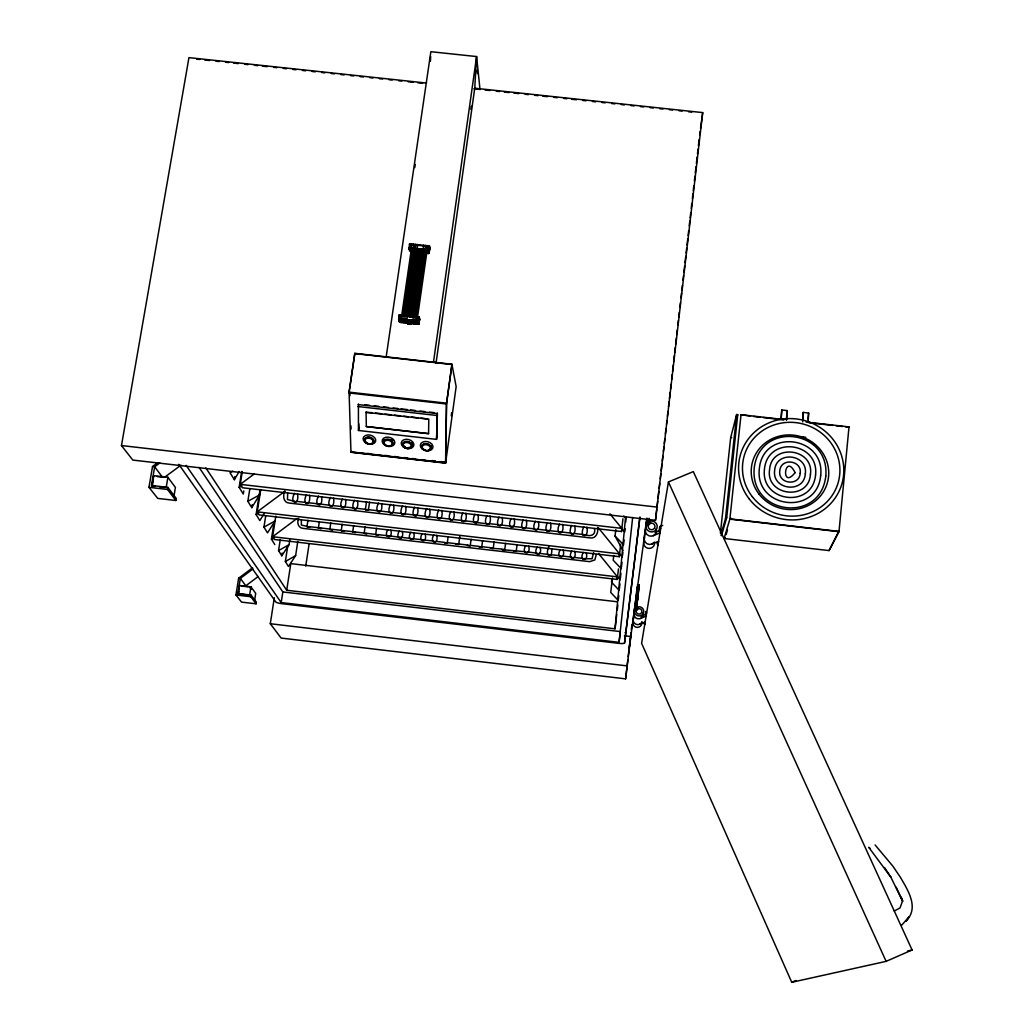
<?xml version="1.0" encoding="UTF-8"?>
<svg xmlns="http://www.w3.org/2000/svg" width="1034" height="1034" viewBox="0 0 1034 1034"><rect width="100%" height="100%" fill="white"/><g stroke="black" fill="none" stroke-linecap="round" stroke-linejoin="round"><path stroke-width="1.5" d="M368.388 510.137L365.377 509.555L368.388 510.137L369.552 502.188M366.075 411.971L366.32 426.551L428.593 433.647L428.787 419.093L365.971 412.359L372.343 412.682M358.423 404.036L358.449 430.48L436.555 439.385L437.382 412.993M436.981 437.46L437.253 413.548L358.281 404.578M437.356 414.582L436.555 439.385M354.83 353.331L349.104 392.377L350.953 452.297L445.576 463.129L446.455 403.984L451.923 364.265L354.83 353.331L348.949 392.933L446.455 403.984M445.68 462.366L446.572 403.428L451.974 364.524L354.908 353.602M375.588 534.617L378.457 535.173L375.691 534.526L376.518 528.245M381.572 503.584C383.795 515.811 372.86 513.471 378.573 502.989M380.422 511.533L377.41 510.938M387.957 529.576C382.541 537.861 393.476 540.032 390.813 530.119M390.594 504.372C384.906 514.867 395.828 517.207 393.592 504.967M430.428 61.2L430.648 56.443M389.896 536.504L387.155 535.858M392.455 512.929L389.456 512.334M808.058 419.184L808.627 413.018L803.25 412.411L802.591 420.127M808.123 422.454L808.627 413.018M802.733 421.846L803.25 412.411M436.012 363.348L474.748 88.213L476.596 56.56L430.855 51.7L386.173 356.924M786.383 419.817L787.145 410.588L781.782 409.981L780.993 419.209M786.577 419.985L787.145 410.588M781.187 419.377L781.782 409.981M402.265 531.45C404.927 541.351 393.993 539.192 399.421 530.894M405.625 506.363C407.861 518.59 396.953 516.263 402.627 505.768M401.36 537.835L398.504 537.279M404.488 514.312L401.502 513.73M275.82 516.069L272.601 536.724L274.307 539.502L617.272 579.441L617.505 576.869L598.544 553.487M260.762 489.56L257.233 511.856L259.12 514.919L619.301 556.693L619.547 553.862L598.337 527.779M242.279 471.62L240.237 484.351L242.331 487.738L621.524 531.528L621.809 528.387L609.918 513.82M410.873 532.226C405.47 540.536 416.392 542.682 413.716 532.781M414.673 507.151C409.012 517.646 419.907 519.986 417.658 507.746M205.844 467.924L286.702 590.259L615.049 628.814L625.583 516.922M806.132 422.066L849.004 426.9L838.988 531.696L729.862 519.146L741.029 414.712L783.901 419.558M625.699 522.196L626.061 518.305L623.825 516.018M648.021 524.858L648.408 521.343M829.061 550.592L839.13 531.424L729.939 518.874L724.084 538.481L829.061 550.592L839.091 530.636M412.824 539.166L409.968 538.611M416.534 515.707L413.665 515.022M637.719 597.2L637.474 599.358M637.422 600.431L637.539 599.565M186.107 465.365L281.196 602.576L619.069 642.347L632.653 517.543M720.401 533.221L730.676 437.602L736.635 414.544L737.72 414.673L726.708 517.711L721.474 535.612M721.215 535.509L721.564 532.303M721.189 533.531L725.506 518.641L736.635 414.544M636.453 607.268L636.724 604.903M637.487 599.901L637.668 598.324M637.215 601.361L637.112 602.266C637.435 597.82 636.608 607.41 637.06 602.977M637.965 595.972L638.236 593.49L637.875 596.424M426.564 83.056L188.951 57.633L121.469 445.551L132.804 460.078L655.491 520.283L656.784 509.09M657.146 505.884L657.702 501.089M658.063 497.884L658.8 491.486M659.162 488.294L659.718 483.485M660.261 478.69L660.816 473.882M661.178 470.69L661.915 464.292M662.277 461.086L662.833 456.291M663.376 451.483L663.931 446.688M664.293 443.483L664.849 438.687M665.392 433.879L665.948 429.084M666.491 424.289L666.865 421.084M667.408 416.288L667.964 411.48M668.507 406.685L669.063 401.89M669.425 398.685L670.161 392.287M670.536 389.081L671.079 384.286M671.635 379.478L672.178 374.683M672.552 371.477L673.276 365.08M673.651 361.887L674.375 355.489M674.75 352.284L675.292 347.489M675.667 344.283L676.391 337.885M676.766 334.68L677.309 329.885M677.865 325.077L678.407 320.281M678.782 317.076L679.325 312.281M679.881 307.486L680.437 302.678M680.979 297.882L681.535 293.087M681.897 289.882L682.453 285.087M682.996 280.279L683.552 275.483M683.913 272.278L684.65 265.88M685.012 262.675L685.749 256.277M686.111 253.084L686.666 248.276M687.028 245.084L687.765 238.673M688.127 235.481L688.683 230.672M689.226 225.877L689.781 221.082M690.143 217.877L690.699 213.082M691.242 208.273L691.798 203.478M692.353 198.683L692.896 193.875M693.258 190.683L693.814 185.874M694.37 181.079L694.913 176.271M695.287 173.079L696.011 166.681M696.386 163.475L697.11 157.078M697.485 153.872L698.028 149.077M698.402 145.872L699.126 139.474M655.491 520.283L702.706 112.603L474.722 88.213M422.337 533.557C416.935 541.868 427.856 544.013 425.181 534.113M178.804 464.318L275.781 601.943A5.441 0.995 8.5 0 0 281.972 603.701L618.952 643.368A5.429 1.021 6.7 0 0 624.549 642.993L639.762 517.918M274.32 597.73L270.301 623.735L281.132 638.068L625.609 678.86L627.806 659.925M628.168 656.771L628.905 650.451M629.267 647.245L630.947 632.808M631.309 629.59L631.877 624.782M625.609 678.86L630.792 636.517L624.381 635.768M634.695 607.772L632.821 622.378A4.563 4.472 9.3 0 0 637.435 627.38A4.563 4.472 9.3 0 0 641.856 622.274M637.241 586.304L634.411 610.797A4.692 4.588 8.9 0 0 639.322 615.928A4.692 4.588 8.9 0 0 643.639 610.357A4.692 4.588 8.9 0 0 637.28 607.087L636.854 610.073M645.074 531.502L643.717 542.501A5.454 5.299 7.2 0 0 649.236 548.421A5.454 5.299 7.2 0 0 654.522 542.372M636.466 606.764L639.27 584.986L637.422 584.766M645.41 530.093L646.224 522.984M636.272 611.016L639.27 584.986M646.883 518.073L645.991 525.828A5.635 5.467 6.9 0 0 651.911 531.928A5.635 5.467 6.9 0 0 657.081 525.298A5.635 5.467 6.9 0 0 649.43 521.407L649.029 524.277M647.891 525.362L648.538 520.218M648.228 526.086L649.119 518.331M426.719 508.547C421.058 519.042 431.953 521.382 429.705 509.142M611.895 579.014L611.521 582.207L619.198 590.336M612.451 578.006L610.732 592.443L618.229 600.418L618.797 595.636M621.524 531.528L622.946 518.784M619.301 556.693L620.684 544.259M617.272 579.441L618.448 568.894M625.143 528.71L624.769 531.903L620.413 527.43M624.109 539.994L623.541 544.802L615.049 536.026L615.812 529.641M622.558 555.452L622.933 552.246M621.447 567.097L622.016 562.289M620.387 578.174L620.956 573.379M619.379 588.734L619.948 583.926M615.049 628.814L616.729 614.558M617.285 609.814L617.841 605.058M619.069 642.347L620.322 631.58L282.825 591.939L199.071 467.368M636.763 604.787L636.414 607.682M636.828 603.972L637.267 601.219M637.435 599.487L637.707 597.225M637.629 598.776L637.745 597.872M648.499 520.929L648.034 524.794M613.769 555.452L613.201 560.247L621.266 568.687M424.289 540.498L421.445 539.942M586.213 552.725C589.199 562.315 578.161 561.01 583.318 552.402M583.796 526.81C578.407 537.796 589.47 539.076 586.821 527.159M594.421 528.568C596.204 534.539 590.828 537.021 585.955 534.824M593.619 552.518L592.03 558.799L582.594 558.657M597.626 527.379C598.608 532.161 596.062 538.96 590.233 537.9L289.262 503.08C283.29 502.77 282.618 495.402 284.906 491.085M596.308 554.508L594.821 559.976L589.6 561.656L303.091 528.374C298.076 528.128 296.642 522.209 298.723 518.254M574.697 525.763C577.347 537.68 566.27 536.4 571.673 525.414M574.671 551.393C577.657 560.984 566.619 559.665 571.789 551.057M624.549 642.993L639.956 516.948M428.593 517.103L425.607 516.509M562.586 524.367C565.223 536.284 554.159 534.992 559.562 524.018M563.142 550.049C566.115 559.64 555.077 558.321 560.26 549.726M540.097 547.335C543.07 556.99 532.019 555.659 537.228 546.999M550.476 522.958C553.1 534.875 542.036 533.583 547.451 522.609M551.613 548.718C553.151 559.743 543.806 556.085 548.938 546.792M523.256 519.818C517.827 530.778 528.878 532.071 526.28 520.167M528.594 545.991C531.541 555.659 520.503 554.314 525.711 545.655M538.378 521.563C540.989 533.479 529.938 532.187 535.353 521.214M514.195 518.771C516.78 530.675 505.729 529.382 511.171 518.422M516.25 551.07L513.368 550.734L516.212 551.174L517.078 544.659M502.123 549.054L490.426 548.175L493.205 548.498L494.071 541.984M502.11 517.375C504.682 529.279 493.645 527.986 499.086 517.026M525.117 551.717L502.085 549.636L504.708 549.829L505.574 543.328M481.728 547.051L478.858 546.727L481.702 547.167L482.581 540.653M490.026 515.979C492.598 527.883 481.56 526.59 487.001 515.63M462.87 512.851C457.403 523.786 468.441 525.091 465.882 513.2M470.237 545.719L467.355 545.383L470.212 545.823L471.09 539.321M477.954 514.583C480.513 526.487 469.475 525.182 474.929 514.234M453.823 511.804C456.369 523.695 445.331 522.39 450.811 511.455M447.257 543.057L444.387 542.721L447.244 543.16L448.136 536.659M458.747 544.388L455.865 544.052L458.721 544.491L459.82 536.388M629.111 648.913L646.741 519.275M699.682 134.679L700.108 131.525M700.548 128.371L702.706 112.603M436.658 535.328C439.192 545.228 428.696 543.522 433.802 534.888M451.238 415.784L451.677 412.605M441.764 510.408C444.245 522.416 433.233 520.903 438.765 509.943M445.576 463.129L456.149 386.651L451.923 364.265M433.453 362.288L476.596 56.56L479.918 88.665M470.909 109.41L471.362 106.231M403.997 320.527L401.037 320.204L407.926 321.057M413.548 316.869L423.255 249.504M414.763 315.409L424.005 251.172M414.854 321.949L414.789 320.618M415.254 317.36L415.319 316.598L414.673 321.16M415.526 317.089L424.987 251.288M416.508 317.205L425.969 251.391M417.348 316.805L416.689 321.38L417.361 324.314L419.132 324.056L418.356 321.38M417.503 317.309L426.952 251.508M417.361 321.535L417.516 317.929L419.106 318.097L419.287 319.364M427.456 249.401L427.727 246.816L429.317 246.997L429.485 248.341L427.908 248.16L427.727 246.816M417.4 321.277L417.516 317.929M427.611 250.228L427.908 248.16M417.982 320.85L418.331 318.459M428.192 249.801L428.528 247.449L429.588 247.565M418.951 319.377L418.24 323.926L419.197 323.577L418.227 322.634L418.757 318.511M428.619 249.84L428.528 247.488M419.106 318.097L419.222 317.024L399.253 314.801L399.344 317.192L400.416 317.309M429.136 248.431L428.632 251.96L429.381 252.632L428.412 253.033M429.317 246.997L429.433 245.911L409.619 243.74L409.697 246.221L410.757 246.338M418.356 324.43L419.778 319.519L419.222 317.024M427.805 246.932L427.572 245.704L426.926 250.202L427.559 253.42L428.541 253.524L429.95 248.651L429.433 245.911M418.395 323.952L419.468 318.097M429.653 247.087L428.567 253.059M419.08 323.022L419.584 319.441L417.697 319.183M429.265 252.025L429.769 248.509L428.942 249.556M437.653 518.034L440.665 518.383M412.889 321.962L413.329 323.862L400.21 322.401L399.227 321.832L398.865 318.446L399.576 320.049M410.834 248.393L411.519 251.65L409.554 250.939L409.231 247.359L409.412 248.186M398.878 320.462L399.253 314.801M399.667 317.218L399.783 320.863M410.795 251.107L409.49 249.84L410.007 246.325M399.744 318.808L400.093 316.43M410.097 247.798L410.433 245.459M400.171 318.86L400.52 316.469M410.472 248.302L409.296 248.91M410.524 247.85L410.86 245.497M398.762 318.498L400.352 318.679L400.74 316.068L399.137 315.887M409.128 247.385L410.718 247.565L411.093 244.993L409.503 244.825M410.821 248.431L411.493 243.921L411.674 244.787M400.21 322.401L399.292 321.354M401.709 315.551L411.506 248.16M402.691 315.693L412.488 248.263M413.497 244.14L413.031 249.491M403.674 315.809L413.458 248.38M404.656 315.913L414.44 248.483M415.5 244.373L415.048 249.737M415.448 245.148L414.944 248.212M405.651 316.029L415.19 250.163M405.703 319.92L405.276 322.944L404.824 321.057M406.633 316.145L416.172 250.267M407.228 315.68L406.75 321.031L416.159 321.781M407.616 316.249L417.154 250.37M407.68 324.004L407.331 321.367L407.68 324.004L410.692 324.34L410.356 321.703L410.692 324.34M417.516 251.068L417.62 250.318M408.611 316.365L418.356 248.961M409.593 316.469L419.339 249.026M410.588 316.533L420.308 249.181M420.515 251.391L420.631 250.655M411.571 316.65L421.29 249.284M412.566 316.753L422.273 249.401M423.552 245.265L423.087 250.629M352.697 531.967L355.567 532.51L352.697 532.071L353.641 525.595M354.533 500.21C348.807 510.68 359.754 513.032 357.531 500.805M414.776 167.611L415.241 164.419M365.377 509.555L366.54 501.593M364.136 533.286L367.005 533.738L364.149 533.402L365.067 526.913M404.966 320.734L406.737 321.031M405.961 320.76L405.638 322.349L407.112 322.505L406.659 321.91M345.524 499.422C347.747 511.636 336.774 509.297 342.512 498.827M350.953 452.297L351.767 451.393M341.259 530.636L344.128 531.192L341.259 530.739L342.202 524.264M333.53 498.026C335.74 510.253 324.766 507.901 330.505 497.432M355.606 354.455L355.722 353.693M329.82 529.305L332.702 529.86L329.833 529.421L330.777 522.933M306.516 494.666C301.023 505.057 311.273 507.539 309.541 495.26M306.969 526.655L309.851 527.211L306.982 526.758L307.938 520.283M305.741 566.076L309.14 543.755M321.535 496.643C323.745 508.857 312.746 506.518 318.511 496.049M318.394 527.973L321.277 528.529L318.407 528.09L319.351 521.614M297.559 493.877C299.757 506.091 288.745 503.739 294.522 493.283M297.805 541.377L295.621 555.659L288.46 566.49L285.358 561.514L287.814 545.616M280.279 539.502L278.56 550.605L281.791 555.801L289.081 544.647L289.817 539.864M281.196 602.576L282.825 591.939M286.702 590.259L290.8 563.62L616.613 601.698M301.372 520.348L301.359 525.052L307.589 526.461M274.824 544.608L271.425 539.166L274.165 521.614M287.698 493.192L287.439 499.59L293.992 501.063M281.791 555.801L282.217 553.074M249.595 595.209L250.913 586.821L239.552 585.49L238.221 593.878L248.173 595.041M252.516 567.821L238.634 578.213L235.959 594.989L241.542 602.111L256.109 603.817L250.771 596.734L251.029 595.054L237.936 593.516L240.34 578.407L252.955 568.958M263.941 527.159L275.031 520.994L267.509 532.885L263.941 527.159L265.699 516.005M254.635 600.237L255.721 593.335L250.913 586.821M256.109 603.817L256.367 602.163L251.029 595.054M409.632 321.057L411.933 321.38M260.31 490.155L259.56 494.937L251.779 507.629L247.837 501.322L249.853 488.63M251.779 507.629L252.244 504.644M238.505 594.24L238.944 591.448M264.084 513.743L259.831 520.567L256.096 514.557L259.624 492.236M411.855 321.406L416.78 322.091L400.675 320.333M425.659 246.635L426.564 246.596M232.74 471.194L229.975 472.667L234.356 479.686L234.86 476.545M243.778 490.956L243.287 494.019L239.138 487.363L241.685 471.478M653.204 535.715L659.963 532.898L659.072 530.894L659.77 526.642L662.716 525.401M640.485 618.487L646.121 616.109L645.371 614.429L645.862 611.482L646.612 613.175M173.958 496.204L175.418 487.453L167.896 477.294L153.665 475.653L151.908 486.045L155.074 486.407M157.685 462.715L152.515 466.528L148.974 487.311L157.724 498.401L175.87 500.495L176.219 498.453L167.857 487.376L151.468 485.476L154.648 466.773L159.818 462.961M668.442 481.947L641.597 643.303L791.747 982.3L886.112 961.361L912.104 949.987L693.31 471.607L668.442 481.947L886.112 961.361M166.151 487.699L167.896 477.294M175.87 500.495L167.508 489.457L167.857 487.376M449.712 519.43L452.737 519.779M152.347 486.613L153.665 475.653M461.784 520.826L464.809 521.175M473.856 522.222L488.966 523.967M428.593 433.647L366.32 426.551M358.449 430.48L359.095 428.011M736.919 417.736L737.72 414.673M741.029 414.712L750.464 416.107M498.039 525.014L501.051 525.362M510.124 526.409L513.148 526.758M504.708 549.829L503.61 549.183M726.126 534.604L727.471 530.132M522.222 527.805L525.259 528.154M524.884 552.066L527.767 552.402M534.332 529.214L537.357 529.563M536.413 553.41L539.296 553.746M546.443 530.61L549.468 530.959M547.93 554.741L550.812 555.077M558.567 532.006L561.591 532.368M559.472 556.085L562.354 556.421M570.69 533.415L573.715 533.764M849.004 426.9L845.696 426.861M571.001 557.416L573.883 557.753M582.814 534.811L585.851 535.173M383.873 440.381L384.338 439.592M234.356 479.686L239.177 471.504M905.836 921.333L909.093 916.861L901.648 925.236M906.068 921.01C919.433 907.787 907.891 890.248 900.407 877.323L892.82 866.091L875.1 844.946M293.307 501.219L296.344 501.813M305.301 502.602L308.339 503.196M317.309 503.985L320.333 504.579M329.316 505.38L332.341 505.975M341.336 506.763L344.348 507.358M353.357 508.159L356.368 508.754M412.824 321.652L413.303 316.365L413.238 317.141L417.258 317.464M406.207 321.858L405.638 322.349L407.099 322.453M432.923 541.273L435.779 541.726M724.084 538.481L725.235 537.59M725.506 518.641L726.708 517.711M729.862 519.146L731.064 518.215M258.242 576.481L245.833 585.774L240.34 578.407L238.634 578.213M296.991 518.499L272.601 536.724L617.505 576.869M284.802 491.331L257.233 511.856L619.547 553.862M254.274 473.947L240.237 484.351L621.809 528.387M164.522 477.307L180.976 465.184M869.995 848.281L868.78 847.337L890.92 877.259L884.484 867.487M285.358 561.514L295.621 555.659M278.56 550.605L289.081 544.647M271.425 539.166L274.126 537.641M256.096 514.557L258.629 513.174M247.837 501.322L259.56 494.937M239.138 487.363L241.827 485.928M428.541 253.524L429.317 253.11L428.554 250.331M429.317 249.44L427.365 249.388M419.145 320.294L419.584 319.441M791.747 982.3L795.921 980.478M426.693 246.609L427.352 246.609M641.158 616.212L645.371 614.429M639.607 624.252L645.151 621.912L644.699 624.704L643.962 623.063M655.013 532.6L659.072 530.894M651.924 544.013L658.58 541.234L657.921 545.241L657.042 543.289M405.082 320.579L404.01 320.618M894.268 910.993L900.019 907.942L902.566 900.911L896.207 887.262M638.637 608.612A2.818 2.753 8.9 0 0 636.866 613.046A2.818 2.753 8.9 0 0 641.675 612.361A2.818 2.753 8.9 0 0 638.637 608.612L637.28 607.087M651.084 523.217A3.386 3.283 6.9 0 0 648.951 528.503A3.386 3.283 6.9 0 0 654.742 527.689A3.386 3.283 6.9 0 0 651.084 523.217L650.296 523.437L649.43 521.407M907.451 951.086L912.104 949.987M408.792 447.463L409.942 447.257M418.731 320.708L417.232 320.527M404.643 320.811L405.186 315.448L405.121 316.223M416.198 245.368L417.658 245.575M196.718 59.145L199.911 59.481M204.719 59.998L209.527 60.515M215.938 61.2L219.143 61.536M225.554 62.221L228.76 62.57M233.568 63.087L238.363 63.604M244.774 64.289L247.979 64.625M254.39 65.31L257.595 65.659M262.403 66.176L267.211 66.68M273.622 67.365L276.815 67.714M283.226 68.399L286.431 68.748M292.842 69.433L296.047 69.769M302.458 70.454L305.663 70.803M312.074 71.488L315.267 71.824M321.677 72.509L324.883 72.858M331.294 73.543L334.499 73.879M340.91 74.564L344.115 74.913M350.513 75.598L353.718 75.947M360.129 76.632L363.335 76.968M369.745 77.653L372.951 78.002M379.362 78.687L382.567 79.023M388.965 79.708L392.17 80.057M398.581 80.742L401.787 81.079M408.197 81.776L413.005 82.281M417.814 82.798L422.622 83.315M473.882 88.795L480.293 89.48M485.101 89.997L489.909 90.514M496.32 91.199L499.525 91.548M504.321 92.052L509.129 92.569M513.937 93.086L518.745 93.603M525.156 94.288L528.361 94.624M534.772 95.309L537.977 95.658M542.772 96.175L547.581 96.679M553.991 97.364L557.197 97.713M563.608 98.398L566.813 98.747M571.621 99.251L576.416 99.768M582.827 100.453L586.032 100.802M592.443 101.487L595.649 101.823M602.059 102.508L605.265 102.857M611.676 103.542L614.868 103.878M621.279 104.576L624.484 104.912M630.895 105.597L634.101 105.946M640.511 106.631L643.717 106.967M650.127 107.652L653.32 108.001M659.731 108.686L662.936 109.022M669.347 109.707L672.552 110.056M678.963 110.741L682.169 111.09M688.579 111.775L691.772 112.111M409.554 244.502L429.343 246.557M415.694 245.265L417.697 245.485L417.529 244.606L417.051 249.957M427.74 246.596L425.737 246.363L425.569 245.497L425.09 250.848M428.192 248.948L429.175 249.052M408.973 248.225L429.188 250.396L428.916 249.53M428.024 250.978L429.084 251.094M411.015 249.272L427.094 251.068M420.127 250.59L409.218 249.388L409.619 243.74M427.158 251.365L429.02 251.611M408.934 316.65L411.971 316.986M419.016 320.928L398.685 318.705L418.68 321.031L418.227 319.248M398.594 319.351L418.99 321.458L418.654 319.286M398.943 319.933L400.016 320.101M417.814 322.078L418.886 322.156M398.865 320.411L418.809 322.686M407.228 322.13L410.252 322.466M403.596 322.065L405.069 322.233M415.151 323.358L413.678 323.19L415.164 323.409M403.609 322.117L405.082 322.285M413.329 323.836L417.374 324.288M753.644 416.469L759.99 417.18M763.17 417.542L783.798 419.869M809.195 422.738L832.99 425.426M836.17 425.788L842.516 426.499M805.796 437.317L801.66 437.227L804.374 437.524M349.014 392.132L446.52 403.182M349.104 392.377L349.906 392.468L350.009 395.66M730.676 437.602L731.71 437.718M364.743 404.746L369.487 405.289M374.218 405.819L378.961 406.362M383.692 406.905L388.435 407.435M393.166 407.978L397.909 408.508M401.063 408.869L407.383 409.593M410.537 409.942L415.267 410.485M420.011 411.028L424.741 411.558M429.485 412.101L434.215 412.631M357.79 406.504L436.826 415.487M375.484 413.044L381.753 413.755M384.894 414.104L391.162 414.815M394.29 415.177L400.572 415.888M403.699 416.25L408.404 416.78M411.545 417.141L417.814 417.852M420.941 418.214L427.223 418.925M432.005 460.582L435.211 460.957M440.82 461.591L445.628 462.146M367.109 453.37L370.314 453.732M384.738 455.387L387.957 455.748M394.368 456.485L397.573 456.86M403.984 457.584L407.189 457.959M412.01 458.514L415.216 458.876M421.626 459.613L424.832 459.975M431.243 460.712L434.461 461.074M439.269 461.629L442.474 461.991M350.836 451.858L445.512 462.702M350.875 452.065L445.525 462.909M121.469 445.551L657.508 507.151M152.515 466.528L154.648 466.773L162.299 476.971M157.129 476.571L163.165 477.269M296.952 501.412L305.935 502.446M307.434 502.627L317.916 503.829M319.416 504.01L329.911 505.225M332.909 505.561L341.892 506.608M343.391 506.776L353.899 507.991M356.898 508.34L365.894 509.387M367.393 509.555L377.901 510.77M379.413 510.938L389.921 512.166M392.933 512.502L401.942 513.549M403.441 513.73L413.975 514.945M415.474 515.113L425.995 516.328M429.007 516.677L438.041 517.724M439.54 517.892L450.087 519.12M453.099 519.469L462.133 520.516M465.145 520.865L474.192 521.899M489.263 523.643L498.31 524.69M501.335 525.039L510.382 526.086M511.895 526.267L522.467 527.482M525.492 527.831L534.552 528.878M537.577 529.24L548.149 530.455M549.661 530.636L558.735 531.683M560.247 531.851L570.833 533.079M573.87 533.428L582.943 534.475M159.818 486.962L164.561 487.505M148.974 487.311L167.508 489.457M308.998 526.629L318.976 527.779M320.398 527.947L330.376 529.111M331.811 529.279L341.789 530.429M343.223 530.597L353.214 531.76M354.636 531.928L364.64 533.092M366.062 533.247L376.066 534.41M377.488 534.578L387.492 535.741M388.926 535.909L398.93 537.073M400.365 537.241L410.382 538.404M411.816 538.559L421.833 539.722M423.255 539.89L433.285 541.053M436.154 541.389L444.749 542.385M447.606 542.721L456.214 543.716M459.083 544.052L467.678 545.047M470.548 545.383L479.156 546.379M482.025 546.715L490.633 547.723M527.986 552.053L536.607 553.061M539.489 553.384L548.123 554.392M550.993 554.728L559.627 555.723M562.509 556.059L571.156 557.067M574.025 557.404L582.672 558.399M241.206 586.019L248.108 586.821M235.959 594.989L250.771 596.734M270.301 623.735L627.392 665.922M583.99 558.502L585.438 559.097M492.094 547.852L493.231 548.395M475.666 521.976L476.881 522.571M404.204 446.042L405.186 446.714M619.276 553.823L622.365 557.055M364.86 440.859L365.635 441.66M617.259 576.675L620.206 579.777M391.821 439.721L392.584 440.536M428.709 249.646L409.089 247.708M249.491 586.989L251.197 589.302M615.049 536.026L622.985 550.644M411.674 442.707L412.152 443.612M890.791 877.065L902.695 901.338L901.286 897.292M659.77 526.642L660.674 528.645M401.205 322.505L400.481 319.532L401.14 314.982L401.399 316.133M401.037 315.628L399.189 315.564L419.132 317.671M402.704 320.566L403.157 315.202L403.363 316.016M402.782 320.824L403.247 322.711M406.84 321.277L407.28 323.19M414.918 322.181L415.345 324.069M418.24 322.091L418.628 323.849M428.851 248.263L429.2 250.06L428.425 248.225M431.256 445.783L431.411 446.701M477.113 70.364L477.449 73.569M350.965 425.918L351.069 429.097M358.811 423.759L358.953 428.554M625.803 632.226A5.429 1.047 6.7 0 1 625.04 632.679M656.086 528.594A5.597 5.429 7 0 1 651.071 536.168A5.597 5.429 7 0 1 645.759 528.723M654.147 542.32A5.493 5.338 7.1 0 1 644.609 537.15M642.889 612.503A4.653 4.563 9 0 1 638.715 618.849A4.653 4.563 9 0 1 634.294 612.593M634.889 611.559A4.653 4.563 9 0 1 635.729 610.706M642.036 621.796A4.588 4.498 9.2 0 1 635.548 624.045A4.588 4.498 9.2 0 1 634.075 617.427M407.344 448.084A4.407 3.128 13.5 0 1 403.389 443.121A4.407 3.128 13.5 0 1 410.666 443.263A4.407 3.128 13.5 0 1 408.469 448.11M368.039 443.78A4.834 3.412 14.6 0 1 365.248 438.119A4.834 3.412 14.6 0 1 373.041 439.011A4.834 3.412 14.6 0 1 370.495 444.051M366.165 442.462A4.42 3.115 14.6 0 1 366.631 437.679A4.42 3.115 14.6 0 1 373.093 439.67A4.42 3.115 14.6 0 1 370.379 443.754M368.13 443.496A4.42 3.115 14.6 0 1 367.083 443.056M386.897 446.068A6.437 4.55 14 0 1 383.588 438.261A6.437 4.55 14 0 1 394.2 440.484A6.437 4.55 14 0 1 388.538 446.417M387.065 445.951A4.834 3.412 14 0 1 384.105 440.523A4.834 3.412 14 0 1 391.589 440.665A4.834 3.412 14 0 1 390.671 446.016M389.534 446.236A4.834 3.412 14 0 1 388.306 446.21M385.217 444.633A4.42 3.115 14 0 1 385.423 439.993A4.42 3.115 14 0 1 391.796 441.324A4.42 3.115 14 0 1 390.464 445.732M387.168 445.68A4.42 3.115 14 0 1 386.121 445.24M422.221 447.438A4.407 3.128 12.9 0 1 424.961 443.948A4.407 3.128 12.9 0 1 430.39 446.21A4.407 3.128 12.9 0 1 428.593 450.087M425.284 450.036A4.407 3.128 12.9 0 1 422.647 448.252M825.778 476.131C820.466 523.915 749.598 515.061 754.238 467.975C759.835 420.605 830.069 429.368 825.778 476.131M810.436 474.386C808.795 501.244 765.587 496.036 769.554 469.72C771.299 442.979 814.275 448.174 810.436 474.386M815.555 474.968C812.517 508.909 760.417 502.459 764.449 469.139C767.629 435.404 819.393 441.802 815.555 474.968M820.673 475.55C817.041 516.302 754.484 508.56 759.344 468.557C763.182 428.102 825.261 435.779 820.673 475.55M795.094 472.628C780.489 490.995 784.483 451.419 795.094 472.628M800.213 473.21C799.372 486.639 777.801 484.028 779.765 470.884C780.631 457.506 802.138 460.104 800.213 473.21M805.318 473.805C804.077 493.942 771.7 490.026 774.66 470.302C775.965 450.242 808.213 454.133 805.318 473.805M403.066 446.714A6.437 4.563 13.5 0 0 413.678 445.874A6.437 4.563 13.5 0 0 405.91 439.308A6.437 4.563 13.5 0 0 403.066 446.714M403.971 446.985A4.834 3.425 13.5 0 0 411.946 446.352A4.834 3.425 13.5 0 0 406.103 441.428A4.834 3.425 13.5 0 0 403.971 446.985M404.242 447.334A4.226 2.999 13.5 0 0 411.222 446.778A4.226 2.999 13.5 0 0 406.103 442.474A4.226 2.999 13.5 0 0 404.242 447.334M365.002 442.371A6.437 4.55 14.6 0 0 375.562 441.518A6.437 4.55 14.6 0 0 367.703 434.952A6.437 4.55 14.6 0 0 365.002 442.371M366.139 442.979A4.239 2.986 14.6 0 0 373.08 442.423A4.239 2.986 14.6 0 0 367.897 438.106A4.239 2.986 14.6 0 0 366.139 442.979M385.178 445.163A4.226 2.986 14 0 0 392.144 444.607A4.226 2.986 14 0 0 387 440.29A4.226 2.986 14 0 0 385.178 445.163M422.118 448.898A6.424 4.563 12.9 0 0 432.768 448.058A6.424 4.563 12.9 0 0 425.039 441.492A6.424 4.563 12.9 0 0 422.118 448.898M423.035 449.157A4.834 3.425 12.9 0 0 431.036 448.523A4.834 3.425 12.9 0 0 425.233 443.612A4.834 3.425 12.9 0 0 423.035 449.157M423.32 449.519A4.226 2.999 12.9 0 0 430.325 448.963A4.226 2.999 12.9 0 0 425.233 444.659A4.226 2.999 12.9 0 0 423.32 449.519M752.429 496.837A48.869 46.776 15 0 0 836.144 488.255A48.869 46.776 15 0 0 784.974 422.57A48.869 46.776 15 0 0 752.429 496.837M759.124 494.213A38.878 37.224 15 0 0 825.727 487.441A38.878 37.224 15 0 0 785.077 435.12A38.878 37.224 15 0 0 759.124 494.213M749.34 499.099A52.773 50.511 15 0 0 839.75 489.793A52.773 50.511 15 0 0 784.457 418.873A52.773 50.511 15 0 0 749.34 499.099"/></g></svg>
